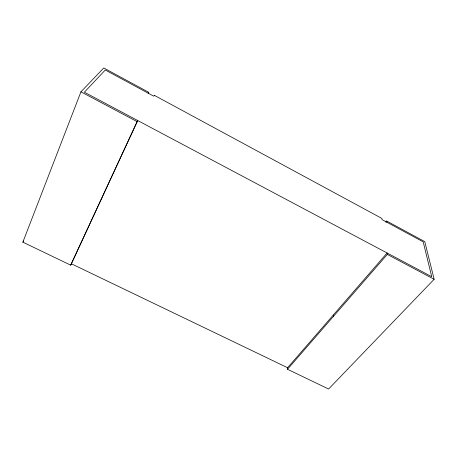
<?xml version="1.0" encoding="UTF-8"?>
<svg xmlns="http://www.w3.org/2000/svg" width="457" height="457" viewBox="0 0 457 457"><rect width="100%" height="100%" fill="white"/><g stroke="black" fill="none" stroke-linecap="round" stroke-linejoin="round"><path stroke-width="0.69" d="M287.487 369.273L287.596 367.725L387.102 252.995L387.319 254.423L287.487 369.273L328.606 389.021L434.15 279.278L424.764 241.627L386.679 221.028L385.771 222.125M70.715 265.157L137.688 120.528L70.715 265.157L22.85 242.164L80.94 91.823L103.756 67.979L148.759 92.32L148.171 93.599M148.165 93.182L148.759 92.32M22.85 242.164L23.695 241.033M71.503 263.832L287.596 367.725M80.94 91.823L136.997 121.573M387.319 254.423L434.15 279.278M386.679 221.028L386.879 222.233M333.324 315.004L333.353 316.512M154.3 95.319L153.729 96.193L105.287 70.001L84.374 92.205L431.734 276.696L423.188 241.867L382.041 219.617L381.858 218.417L154.3 95.319"/></g></svg>
